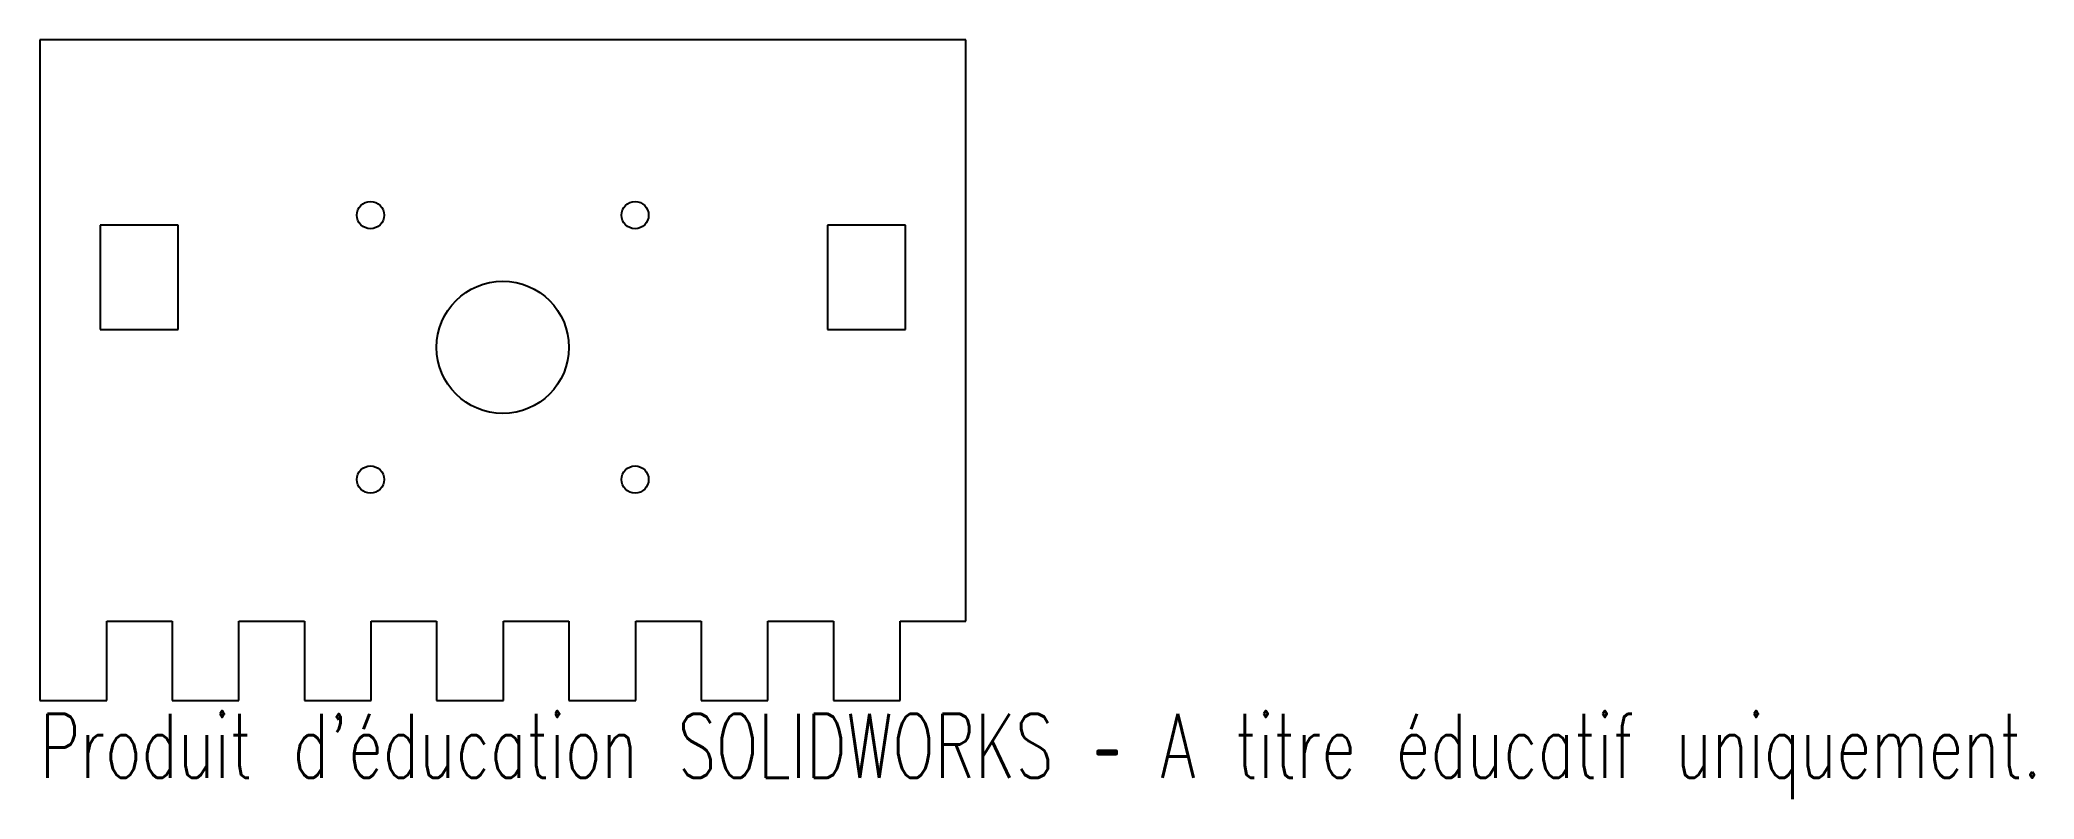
# Model space of a CAD drawing. Header units: millimetres. Extents: x 0 to 151, y -7 to 50.
import ezdxf

# ---------------------------------------------------------------- set-up
doc = ezdxf.new("R2010")
doc.units = ezdxf.units.MM
doc.styles.add('SLDTEXTSTYLE0', font='TXT', dxfattribs={"width": 0.7, "bigfont": 'bigfont'})

msp = doc.modelspace()

# ---------------------------------------------------------------- linework, layer by layer
at = {"color": 7, "linetype": 'Continuous', "lineweight": 25}
for p, q in [((70, 49.95), (0, 49.95)), ((0, 49.95), (0, 0)), ((70, 6), (70, 49.95)), ((4.55, 35.95), (4.55, 28.05)), ((10.45, 35.95), (4.55, 35.95)), ((10.45, 28.05), (10.45, 35.95)), ((59.55, 35.95), (59.55, 28.05)), ((65.45, 35.95), (59.55, 35.95)), ((65.45, 28.05), (65.45, 35.95)), ((4.55, 28.05), (10.45, 28.05)), ((59.55, 28.05), (65.45, 28.05)), ((5.05, 0), (5.05, 6)), ((5.05, 6), (10, 6)), ((10, 6), (10, 0)), ((15.05, 0), (15.05, 6)), ((15.05, 6), (20, 6)), ((20, 6), (20, 0)), ((25.05, 0), (25.05, 6)), ((25.05, 6), (30, 6)), ((30, 6), (30, 0)), ((35.05, 0), (35.05, 6)), ((35.05, 6), (40, 6)), ((40, 6), (40, 0)), ((45.05, 0), (45.05, 6)), ((45.05, 6), (50, 6)), ((50, 6), (50, 0)), ((55.05, 0), (55.05, 6)), ((55.05, 6), (60, 6)), ((60, 6), (60, 0)), ((65.05, 0), (65.05, 6)), ((65.05, 6), (70, 6)), ((0, 0), (5.05, 0)), ((10, 0), (15.05, 0)), ((20, 0), (25.05, 0)), ((30, 0), (35.05, 0)), ((40, 0), (45.05, 0)), ((50, 0), (55.05, 0)), ((60, 0), (65.05, 0))]:
    msp.add_line(p, q, dxfattribs=at)
for centre, radius in [((25, 36.7), 1.03), ((45, 36.7), 1.03), ((35, 26.7), 5), ((25, 16.7), 1.03), ((45, 16.7), 1.03)]:
    msp.add_circle(centre, radius, dxfattribs=at)

# ---------------------------------------------------------------- texts
at = {"color": 7, "linetype": 'Continuous', "insert": (0, -1.02), "char_height": 4.8336, "attachment_point": 1, "style": 'SLDTEXTSTYLE0'}
msp.add_mtext("Produit d'éducation SOLIDWORKS – A titre éducatif uniquement.", dxfattribs=at)

doc.saveas('drawing.dxf')
